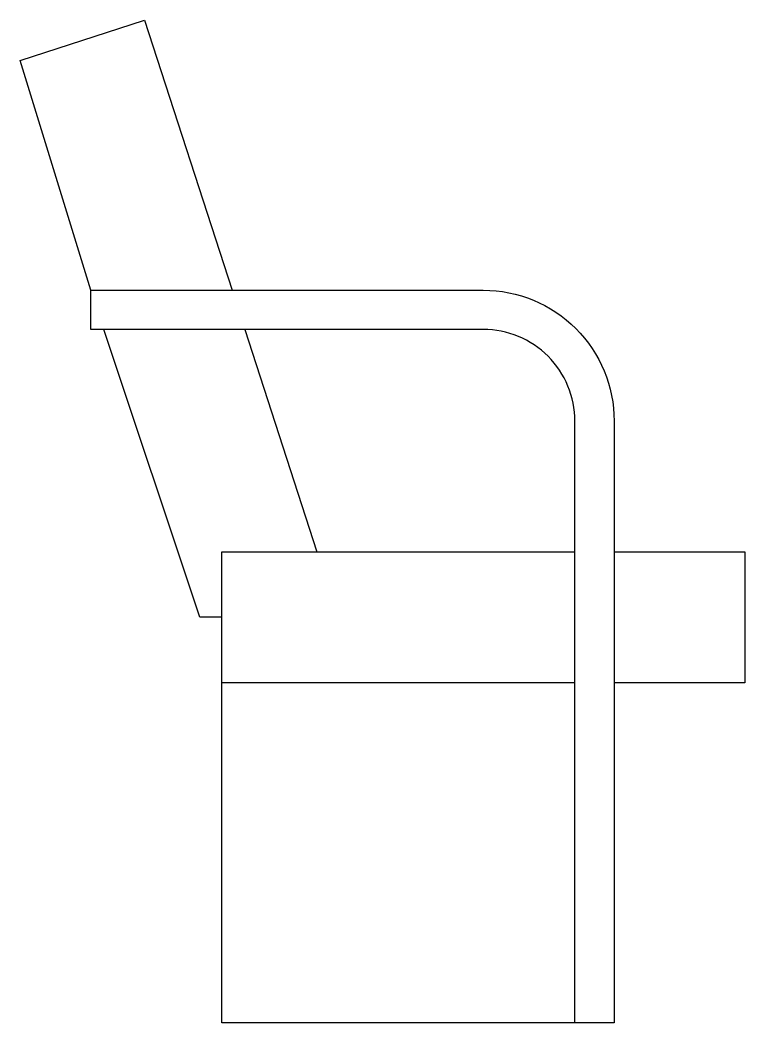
# Model space of a CAD drawing. Extents: x -0.154 to 0.4, y 0 to 0.766.
import ezdxf

# ---------------------------------------------------------------- set-up
doc = ezdxf.new("R2010")
doc.units = 0
doc.header["$LTSCALE"] = 1.5
doc.header["$MEASUREMENT"] = 0
doc.layers.add('A-MOBILIA', color=2, linetype='CONTINUOUS')

msp = doc.modelspace()

# ---------------------------------------------------------------- linework, layer by layer
at = {"layer": 'A-MOBILIA', "extrusion": (5.54832e-28, 1, 0)}
msp.add_line((0.01763, 0.53), (0.07272, 0.36), dxfattribs=at)
at = {"layer": 'A-MOBILIA'}
for points in [[(-0.1, 0.56), (-0.15412, 0.73565), (-0.05899, 0.76648), (0.00791, 0.56)], [(0, 0.31), (-0.01667, 0.31), (-0.09, 0.53)], [(0.27, 0.26), (0, 0.26), (0, 0.36), (0.27, 0.36)], [(0.3, 0.36), (0.4, 0.36), (0.4, 0.26), (0.3, 0.26)], [(0.27, 0), (0, 0), (0, 0.26)]]:
    msp.add_lwpolyline(points, dxfattribs=at)
msp.add_lwpolyline([(-0.1, 0.56), (0.2, 0.56, -0.414214), (0.3, 0.46), (0.3, 0), (0.27, 0), (0.27, 0.46, 0.414214), (0.2, 0.53), (-0.1, 0.53)], format="xyb", close=True, dxfattribs=at)

doc.saveas('drawing.dxf')
